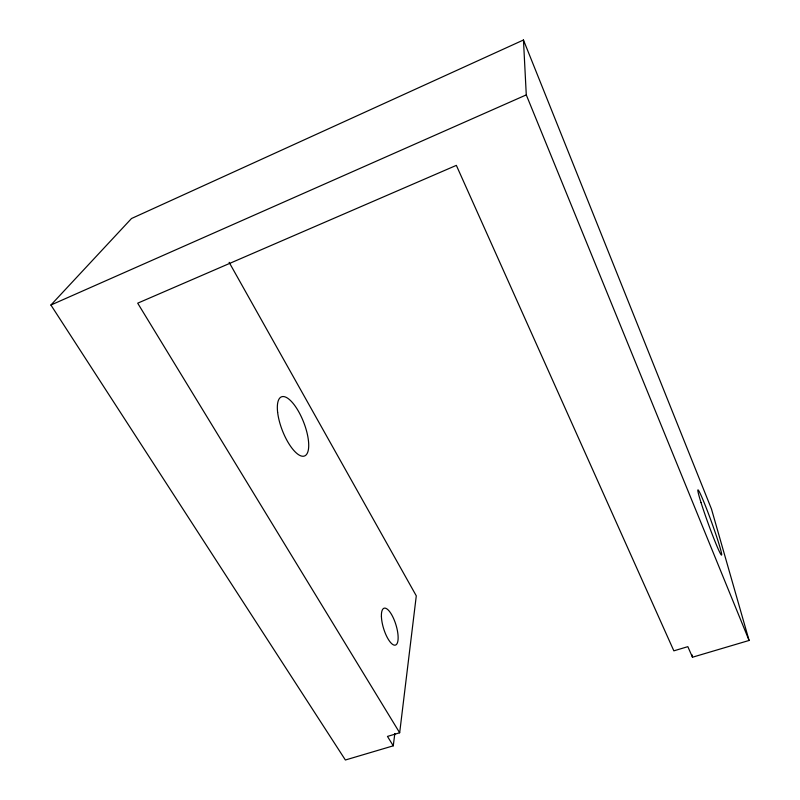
<?xml version="1.0" encoding="UTF-8"?>
<svg xmlns="http://www.w3.org/2000/svg" width="800" height="800" viewBox="0 0 800 800"><rect width="100%" height="100%" fill="white"/><g stroke="black" fill="none" stroke-linecap="round" stroke-linejoin="round"><path stroke-width="1.2" d="M399.67 732.78L137.69 303.18L456.35 165.37L673.85 650.84L687.84 646.66L692.48 657.22L749.09 640.46L711.48 509.03L523.46 40L131.5 218.52L50.91 305.03L345.38 760L393.27 745.82L387.47 736.42L399.67 732.78L416.29 595.85L229.13 262.33M393.27 745.82L394.83 733.5M50.91 305.03L526.28 94.89L523.46 40M526.28 94.89L749.09 640.46M691.97 654.79L692.48 657.22M277.65 412.47A31.73 11.42 68.7 0 0 303.42 456.24A31.73 11.42 68.7 0 0 298.02 410.52A31.73 11.42 68.7 0 0 277.65 412.47M701.01 502.51A34.71 1.83 70.1 0 0 721.21 554.87A34.71 1.83 70.1 0 0 707.14 510.24A34.71 1.83 70.1 0 0 701.01 502.51M381.41 616.47A19.29 6.44 72.9 0 0 394.4 645.16A19.29 6.44 72.9 0 0 393.52 618.36A19.29 6.44 72.9 0 0 381.41 616.47"/></g></svg>
